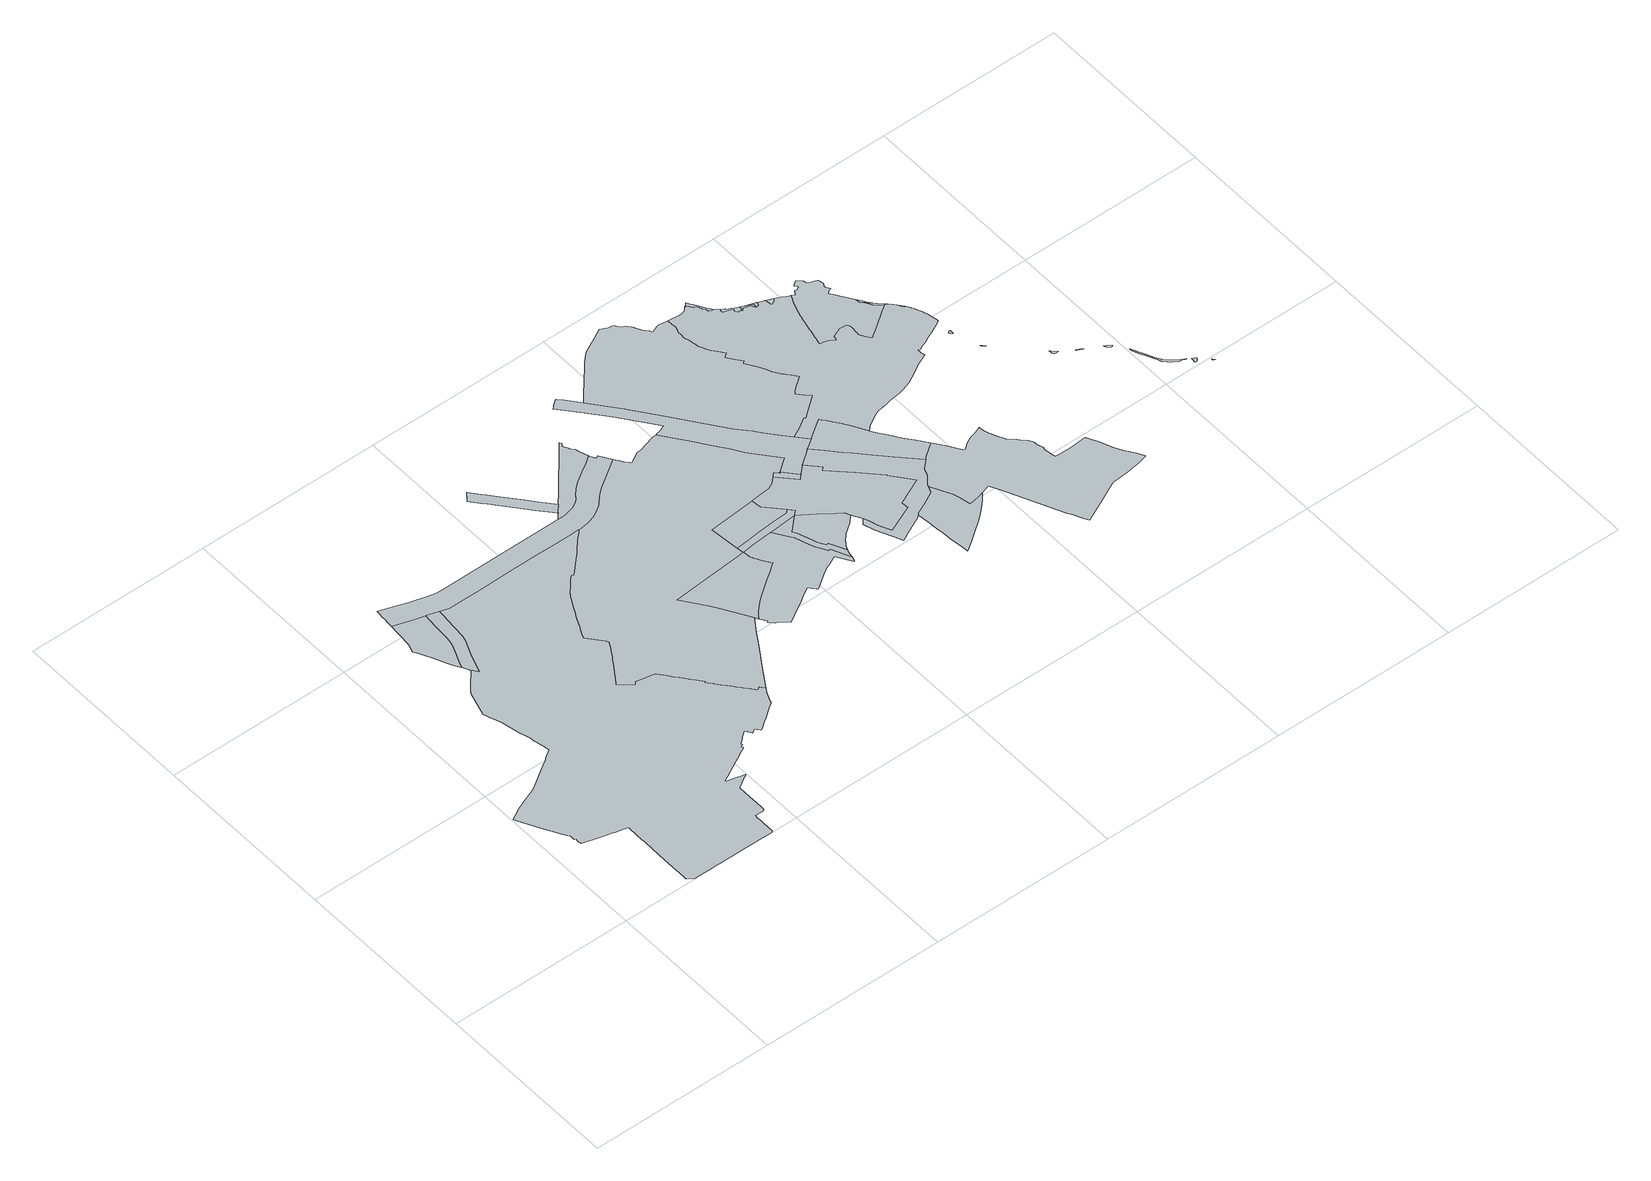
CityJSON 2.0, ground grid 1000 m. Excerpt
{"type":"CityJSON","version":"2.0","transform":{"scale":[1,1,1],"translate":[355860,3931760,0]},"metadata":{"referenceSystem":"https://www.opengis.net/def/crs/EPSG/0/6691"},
"CityObjects":{
"object1":{"type":"GenericCityObject","attributes":{"function":"1","validFromType":"3","custodian":"神奈川県","notificationNumber":"神奈川県告示第446号","prefecture":"14","city":"14150","floorAreaRate":1},"geometry":[{"type":"MultiSurface","lod":"1","boundaries":[[[0,1,2,3,4,5,6,7,8,9,10,11,12,13,14,15,16,17,18,19,20,21]]]}]},
"object2":{"type":"GenericCityObject","attributes":{"function":"1","validFromType":"3","custodian":"神奈川県","notificationNumber":"神奈川県告示第446号","prefecture":"14","city":"14150","floorAreaRate":1},"geometry":[{"type":"MultiSurface","lod":"1","boundaries":[[[22,23,24,25,26,27,28,29,30,31,32,33,34,35,36,37,38,39,40,41,42,43,44,45,46,47,48,49,50,51,52,53,54,55,56,57,58,59,60,61,62,63,64,65,66,67,68,69,70,71,72,73,74,75,76,77,78,79,80,81,82,83,84,85,86,87,88,89,90,91,92,93,94,95,96,97,98,99,100,101,102,103,104,105,106,107,108,109,110,111,112,113,114,115,116,117,118,119,120,121,122,123,124,125,126,127,128,129,130,131,132,133,134,135,136,137,138,139,140,141,142,143,144,145,146,147,148,149,150,151,152,153,154,155,156,157,158,159,160,161,162,163,164,165,166,167,168,169,170,171,172,173,174,175,176,177,178,179,180,181,182,183,184,185,186,187,188,189,190,191,192,193,194,195,196,197,198,199,200,201,202,203,204,205,206,207,208,209,210,211,212,213,214,215,216,217,218,219,220,221,222,223,224,225,226,227,228,229,230,231,232,233,234,235,236,237,238,239,240,241,242,243,244,245,246,247,248,249,250,251,252,253,254,255,256,257,258,259,260,261,262,263,264,265,266,267,268,269,270,271,272,273,274,275,276,277,278,279,280,281,282,283,284,285,286,287,288,289,290,291,292,293,294,295,296,297,298,299,300,301,302,303,304,305,306,307,308,309,310,311,312,313,314,315,316,317,318,319,320,321,322,323]]]}]},
"object3":{"type":"GenericCityObject","attributes":{"function":"3","validFromType":"3","custodian":"神奈川県","notificationNumber":"神奈川県告示第446号","prefecture":"14","city":"14150","floorAreaRate":1.5},"geometry":[{"type":"MultiSurface","lod":"1","boundaries":[[[324,21,20,19,18,17,16,15,14,13,12,325,146,145,144,143,142,141,140,139,138,137,136,135,134,133,132,131,130]]]}]},
"object4":{"type":"GenericCityObject","attributes":{"function":"5","validFromType":"3","custodian":"神奈川県","notificationNumber":"神奈川県告示第11号","prefecture":"14","city":"14150","floorAreaRate":2},"geometry":[{"type":"MultiSurface","lod":"1","boundaries":[[[326,327,328,329,330,331,332,333,334,335,336,337,338,339,340,341,342,343,344,345,346,347,348,349,350,351,352,353,354,355,1,0,21,324,130,129,128,127,126,125,124,123,122,121,356,357,358,359,360,361,362,363,364,365,366,367,368,369,370,371,372,373,374,375,376]]]}]},
"object5":{"type":"GenericCityObject","attributes":{"function":"2","validFromType":"3","custodian":"神奈川県","notificationNumber":"神奈川県告示第446号","prefecture":"14","city":"14150","floorAreaRate":1},"geometry":[{"type":"MultiSurface","lod":"1","boundaries":[[[377,378,379,380,381,382,383,384,385,386,387,388,389,390,391,392,393]]]}]},
"object6":{"type":"GenericCityObject","attributes":{"function":"5","validFromType":"3","custodian":"神奈川県","notificationNumber":"神奈川県告示第11号","prefecture":"14","city":"14150","floorAreaRate":2},"geometry":[{"type":"MultiSurface","lod":"1","boundaries":[[[394,395,396,397,398,399,400,401,402,403,404,405,406,407,408,409,410,411,412,413,414,415,416,417,418,419,420]]]}]},
"object7":{"type":"GenericCityObject","attributes":{"function":"3","validFromType":"3","custodian":"神奈川県","notificationNumber":"神奈川県告示第446号","prefecture":"14","city":"14150","floorAreaRate":2},"geometry":[{"type":"MultiSurface","lod":"1","boundaries":[[[421,422,423,424,425,426,427,428,429,430,431,432,433,434,435,436,437,438,439,440,441,442,443,444,445,446,447,448,449,450,451,452,453,454,455,456,371,370,369,368,367,366,365,364,363,362,361,360,359,358,357,356,121,120,119,118,117,116,115,114,113,112,111,110,109,108,107,106,105,104,103,102,101,100,99,98,97,96,95,94,93,92,91,90,89,88,87,86,85,84,83,82,81,80,79,78,77,76,75,74,73,72,71,70,69,68,67,66,65,64,63,62,61,60,59,58,57,56,55,54,53,52,51,50,49,48,47,46,45,44,43,42,41,40,39,38,37,36,35,34,33,32,31,30,29,28,27,26,25,24,23,22,323,457,458,459,460,461,420,419,418,417,416,415,414,413,412,462,463,464,465]]]}]},
"object8":{"type":"GenericCityObject","attributes":{"function":"3","validFromType":"3","custodian":"神奈川県","notificationNumber":"神奈川県告示第446号","prefecture":"14","city":"14150","floorAreaRate":1.5},"geometry":[{"type":"MultiSurface","lod":"1","boundaries":[[[339,338,337,336,335,334,333,332,331,330,329,328,327,326,376,466,467,468,469,470,471,472,473,474,475,476,477,478,479,378,377,393,340]]]}]},
"object9":{"type":"GenericCityObject","attributes":{"function":"9","validFromType":"3","custodian":"神奈川県","notificationNumber":"神奈川県告示第11号","prefecture":"14","city":"14150","floorAreaRate":2},"geometry":[{"type":"MultiSurface","lod":"1","boundaries":[[[480,481,482,483,484,485,486,487,488,489,490,491,492,493,494,495,496,497,411,410,409,408,407,406,405,404,403,402,401,400,399,398,397,396,395,394,498,499,500,501,502,503,504,505,506,507,508,509,510,511,512,513,514,515,516,517,518,519,520,521,522,523,524,525,526,527,528,529]]]}]},
"object10":{"type":"GenericCityObject","attributes":{"function":"9","validFromType":"3","custodian":"神奈川県","notificationNumber":"神奈川県告示第11号","prefecture":"14","city":"14150","floorAreaRate":3},"geometry":[{"type":"MultiSurface","lod":"1","boundaries":[[[530,531,532,533,534,535,462,412,411,497,496,495,536]]]}]},
"object11":{"type":"GenericCityObject","attributes":{"function":"5","validFromType":"3","custodian":"神奈川県","notificationNumber":"神奈川県告示第11号","prefecture":"14","city":"14150","floorAreaRate":2},"geometry":[{"type":"MultiSurface","lod":"1","boundaries":[[[535,534,533,532,531,537,465,464,463,462]]]}]},
"object12":{"type":"GenericCityObject","attributes":{"function":"9","validFromType":"3","custodian":"相模原市","notificationNumber":"相模原市告示第150号","prefecture":"14","city":"14150","floorAreaRate":3},"geometry":[{"type":"MultiSurface","lod":"1","boundaries":[[[494,493,492,491,490,489,488,487,486,485,484,483,482,481,480,529,538,539,540,541,542,543,544,545,546,547,548,536,495]]]}]},
"object13":{"type":"GenericCityObject","attributes":{"function":"10","validFromType":"3","custodian":"相模原市","notificationNumber":"相模原市告示第150号","prefecture":"14","city":"14150","floorAreaRate":5},"geometry":[{"type":"MultiSurface","lod":"1","boundaries":[[[548,547,546,545,544,543,542,541,549,550,551,552,553,554,555,556,557,558,559,560,561,562,563,564,565,566,567,568,569,570,571,572,573,574,575,536]]]}]},
"object14":{"type":"GenericCityObject","attributes":{"function":"7","validFromType":"3","custodian":"神奈川県","notificationNumber":"神奈川県告示第11号","prefecture":"14","city":"14150","floorAreaRate":2},"geometry":[{"type":"MultiSurface","lod":"1","boundaries":[[[576,577,578,579,580,581,582,583,584,585,586,587,437,436,435,434,433,432,431,430,429,428,427,588,589,590,591,592,593,594,595,596,597,598,599,600,601,602,603,604,605,606,607,608,609,610,611,612]]]}]},
"object15":{"type":"GenericCityObject","attributes":{"function":"9","validFromType":"3","custodian":"神奈川県","notificationNumber":"神奈川県告示第11号","prefecture":"14","city":"14150","floorAreaRate":2},"geometry":[{"type":"MultiSurface","lod":"1","boundaries":[[[589,588,427,426,425,613,590]]]}]},
"object16":{"type":"GenericCityObject","attributes":{"function":"10","validFromType":"3","custodian":"神奈川県","notificationNumber":"神奈川県告示第985号","prefecture":"14","city":"14150","floorAreaRate":5},"geometry":[{"type":"MultiSurface","lod":"1","boundaries":[[[614,615,616,617,618,619,620,621,622,623,624,625,626,627,628,591,590,613,425,424,423,422,421,465,537,531,530,536,575,574,573,572]]]}]},
"object17":{"type":"GenericCityObject","attributes":{"function":"1","validFromType":"3","custodian":"神奈川県","notificationNumber":"神奈川県告示第446号","prefecture":"14","city":"14150","floorAreaRate":0.8},"geometry":[{"type":"MultiSurface","lod":"1","boundaries":[[[629,630,631,632,633,634,635,636,637,638,639,640,641,642,643,644,645,646,647,648,649,650,651,652,653,654,655,656,657,658,659,660,661,662,663,664,665,666,667,668,669,670,671,672,673,674,675,676,677,678,679,680,681,682,683,684,685,686,687,688,689,690,691,692,693,694,695,696,697,698,699,700,701,702,703,704,705,706,707,708,709,710,711,712,713,714,715,716,717,718,719,720,721,722,723,724,725,726,727,728,729,730,731,609,608,607,606,605,604,603,602,601,600,599,598,597,596]]]}]},
"object18":{"type":"GenericCityObject","attributes":{"function":"9","validFromType":"3","custodian":"神奈川県","notificationNumber":"神奈川県告示第11号","prefecture":"14","city":"14150","floorAreaRate":3},"geometry":[{"type":"MultiSurface","lod":"1","boundaries":[[[732,733,734,735,736,737,738,739,740,741,742,743,744,745,746,747,748,749,750,751,752,753,754,755,756,757,758,759,760,594,593,592,591,628,627,626,625,624,623,622,621,620,619,618,617,616,615,614]]]}]},
"object19":{"type":"GenericCityObject","attributes":{"function":"1","validFromType":"3","custodian":"神奈川県","notificationNumber":"神奈川県告示第446号","prefecture":"14","city":"14150","floorAreaRate":1},"geometry":[{"type":"MultiSurface","lod":"1","boundaries":[[[761,762,763,764,765,766,748,747,746,745,744,743,742,767,768,769,770,771,772,773,774,775,776,777,778,779]]]}]},
"object20":{"type":"GenericCityObject","attributes":{"function":"6","validFromType":"3","custodian":"神奈川県","notificationNumber":"神奈川県告示第11号","prefecture":"14","city":"14150","floorAreaRate":2},"geometry":[{"type":"MultiSurface","lod":"1","boundaries":[[[780,781,782,783,784,785,786,787,788,789,790,791,792,793,794,795,595,594,760,759,758,757,756,755,754,796,797]]]}]},
"object21":{"type":"GenericCityObject","attributes":{"function":"5","validFromType":"3","custodian":"神奈川県","notificationNumber":"神奈川県告示第767号","prefecture":"14","city":"14150","floorAreaRate":2},"geometry":[{"type":"MultiSurface","lod":"1","boundaries":[[[798,799,800,801,802,803,804,805,806,807,808,809,810,811,812,813,814,815,816]]]}]},
"object22":{"type":"GenericCityObject","attributes":{"function":"11","validFromType":"3","custodian":"神奈川県","notificationNumber":"神奈川県告示第11号","prefecture":"14","city":"14150","floorAreaRate":2},"geometry":[{"type":"MultiSurface","lod":"1","boundaries":[[[817,818,819,820,821,822,823,824,825,826,827,828,829,830,831,832,833,834,835,836,837,838,839,840,841,842,843,844,845,846,847,848,849,850,851,852,853,854,855,856,857,858,859,860,861,862,863,864,865,866,867,868,869,870,871,872,797,796,754,753,752,751,750,749,748,766,765,764,763,762,761,779,873,874,875,876,877,878,879,880,881,882,883,884,885,886,887,888,889]]]}]},
"object23":{"type":"GenericCityObject","attributes":{"function":"5","validFromType":"3","custodian":"神奈川県","notificationNumber":"神奈川県告示第767号","prefecture":"14","city":"14150","floorAreaRate":2},"geometry":[{"type":"MultiSurface","lod":"1","boundaries":[[[890,891,892,893,894,895,896,897,898,899,900,901,902,903,904,905,906,907,908,909,910,911,912,913,914,915,916]]]}]},
"object24":{"type":"GenericCityObject","attributes":{"function":"5","validFromType":"3","custodian":"神奈川県","notificationNumber":"神奈川県告示第11号","prefecture":"14","city":"14150","floorAreaRate":2},"geometry":[{"type":"MultiSurface","lod":"1","boundaries":[[[917,918,919,920,921,916,915,914,922,923,924,925,926,927,928,929,930,931]]]}]},
"object25":{"type":"GenericCityObject","attributes":{"function":"5","validFromType":"3","custodian":"神奈川県","notificationNumber":"神奈川県告示第11号","prefecture":"14","city":"14150","floorAreaRate":2},"geometry":[{"type":"MultiSurface","lod":"1","boundaries":[[[913,912,911,910,909,908,907,906,905,904,903,902,901,932,933,934,816,815,814,813,812,811,810,809,808,807,806,805,804,803,935,936,937,938,939,940,941,942,943,944,945,946,947,948,949,950,683,682,681,680,679,678,677,676,675,674,673,672,671,670,669,668,667,666,665,664,663,662,661,660,659,658,657,656,655,654,653,652,651,650,649,648,647,646,645,644,643,642,641,640,639,638,637,636,635,634,633,632,631,630,629,596,595,795,794,793,792,791,790,789,788,787,951,952,953,954,955,956,957,958,959,960,961,962,963,964,965,966,967,968,969,970,971,972,973,974,975,976,977,978,979,980,981,982,983,984,985,986,987,988,989,990,991,992,993,994,995,996,997,998,999,1000,1001,1002,1003,1004,1005,1006,1007,1008,1009,1010,1011,1012,1013,1014,1015,1016,1017,1018,1019,1020,1021,1022,1023,1024,1025,1026,1027,1028,1029,1030,1031,1032,1033,1034,1035,1036,1037,1038,1039,1040,1041,1042,1043,1044,1045,1046,1047,1048,1049,1050,1051,1052,1053,1054,1055,1056,1057,1058,1059,1060,1061,1062,1063,1064,1065,1066,1067,1068,1069,1070,1071,1072,1073,1074,1075,1076,1077,1078,1079,1080,1081,1082,1083,1084,1085,1086,1087,1088,1089,1090,1091,1092,1093,1094,1095,1096,1097,1098,1099,1100,1101,1102,1103,1104,1105,1106,1107,1108,1109,1110,1111,1112,1113,1114,1115,1116,1117,1118,1119,1120,1121,931,930,929,928,927,926,925,924,923,922]]]}]},
"object26":{"type":"GenericCityObject","attributes":{"function":"5","validFromType":"3","custodian":"神奈川県","notificationNumber":"神奈川県告示第767号","prefecture":"14","city":"14150","floorAreaRate":2},"geometry":[{"type":"MultiSurface","lod":"1","boundaries":[[[1122,920,919,918,917,931,1121,1120,1119]]]}]},
"object27":{"type":"GenericCityObject","attributes":{"function":"5","validFromType":"3","custodian":"神奈川県","notificationNumber":"神奈川県告示第767号","prefecture":"14","city":"14150","floorAreaRate":2},"geometry":[{"type":"MultiSurface","lod":"1","boundaries":[[[1123,1124,1125,1117,1116,1115,1114,1113]]]}]},
"object28":{"type":"GenericCityObject","attributes":{"function":"10","validFromType":"3","custodian":"神奈川県","notificationNumber":"神奈川県告示第1107号","prefecture":"14","city":"14150","floorAreaRate":4},"geometry":[{"type":"MultiSurface","lod":"1","boundaries":[[[1126,1127,1128,1129,1130,1131,1132,1133,1134,1135,1136,1137,1138,1139,1140,1141,1142,1143,1144,1145,1146,1147,1148,1149,1150,1151,1152,1153,1154,1155,1156,1157,1158,1159,1160,1161,1162,1163,1164,1165,1166,1167,1168,1169,1170,1171,1106,1105,1104,1103,1102,1101,1100,1099,1098,1097,1096,1095,1094,1093,1092,1091,1090,1089,1088,1087,1086,1085,1084,1083,1082,1081,1080,1079,1078,1077,1076,1075,1074,1073,1072,1071,1070,1069,1068,1067,1066,1065,1064,1063,1062,1061,1060,1059,1058,1057,1056,1055,1054,1053,1052,1051,1050,1049,1048,1047,1046,1045,1044,1043,1042,1041,1040,1039,1038,1037,1036,1035,1034,1033,1032,1031,1030,1029,1028,1027,1026,1025,1024,1023,1022,1021,1020,1172,1173,1174,1175,1176]]]}]},
"object29":{"type":"GenericCityObject","attributes":{"function":"10","validFromType":"3","custodian":"神奈川県","notificationNumber":"神奈川県告示第11号","prefecture":"14","city":"14150","floorAreaRate":4},"geometry":[{"type":"MultiSurface","lod":"1","boundaries":[[[1177,1178,1129,1128,1127,1126,1179,1180]]]}]},
"object30":{"type":"GenericCityObject","attributes":{"function":"10","validFromType":"3","custodian":"神奈川県","notificationNumber":"神奈川県告示第1107号","prefecture":"14","city":"14150","floorAreaRate":4},"geometry":[{"type":"MultiSurface","lod":"1","boundaries":[[[1181,1180,1179,1176,1175]]]}]},
"object31":{"type":"GenericCityObject","attributes":{"function":"10","validFromType":"3","custodian":"神奈川県","notificationNumber":"神奈川県告示第11号","prefecture":"14","city":"14150","floorAreaRate":4},"geometry":[{"type":"MultiSurface","lod":"1","boundaries":[[[1182,1183,1184,1185,1186,1187,1188,1189,1190,1191,1192,1180,1181,1174,1173,1172,1020]]]}]},
"object32":{"type":"GenericCityObject","attributes":{"function":"5","validFromType":"3","custodian":"神奈川県","notificationNumber":"神奈川県告示第767号","prefecture":"14","city":"14150","floorAreaRate":2},"geometry":[{"type":"MultiSurface","lod":"1","boundaries":[[[1193,1194,1195,1182,1020,1019,1018]]]}]},
"object33":{"type":"GenericCityObject","attributes":{"function":"3","validFromType":"3","custodian":"神奈川県","notificationNumber":"神奈川県告示第11号","prefecture":"14","city":"14150","floorAreaRate":2},"geometry":[{"type":"MultiSurface","lod":"1","boundaries":[[[1196,1197,1198,1199,1200,1201]]]}]},
"object34":{"type":"GenericCityObject","attributes":{"function":"3","validFromType":"3","custodian":"神奈川県","notificationNumber":"神奈川県告示第11号","prefecture":"14","city":"14150","floorAreaRate":2},"geometry":[{"type":"MultiSurface","lod":"1","boundaries":[[[1202,1203,1204,1205,1206,1207]]]}]},
"object35":{"type":"GenericCityObject","attributes":{"function":"5","validFromType":"3","custodian":"神奈川県","notificationNumber":"神奈川県告示第767号","prefecture":"14","city":"14150","floorAreaRate":2},"geometry":[{"type":"MultiSurface","lod":"1","boundaries":[[[1208,1209,1210,1211,1212,1213,1014,1013,1012,1011]]]}]},
"object36":{"type":"GenericCityObject","attributes":{"function":"3","validFromType":"3","custodian":"神奈川県","notificationNumber":"神奈川県告示第11号","prefecture":"14","city":"14150","floorAreaRate":2},"geometry":[{"type":"MultiSurface","lod":"1","boundaries":[[[1214,1215,1216,1217,1218,1219,1220,1221,1222,1223,1224]]]}]},
"object37":{"type":"GenericCityObject","attributes":{"function":"3","validFromType":"3","custodian":"神奈川県","notificationNumber":"神奈川県告示第11号","prefecture":"14","city":"14150","floorAreaRate":2},"geometry":[{"type":"MultiSurface","lod":"1","boundaries":[[[1225,1226,1227,1228,1229,1230,1231]]]}]},
"object38":{"type":"GenericCityObject","attributes":{"function":"3","validFromType":"3","custodian":"神奈川県","notificationNumber":"神奈川県告示第985号","prefecture":"14","city":"14150","floorAreaRate":2},"geometry":[{"type":"MultiSurface","lod":"1","boundaries":[[[1232,1233,1234,1235,1236,1237,1238,1239,1240,1241]]]}]},
"object39":{"type":"GenericCityObject","attributes":{"function":"3","validFromType":"3","custodian":"神奈川県","notificationNumber":"神奈川県告示第985号","prefecture":"14","city":"14150","floorAreaRate":2},"geometry":[{"type":"MultiSurface","lod":"1","boundaries":[[[1242,1243,1244,1245,1246,1247,1248,1249,1250,1251,1252,1253,1254,1255,1256,1257,1258,1259,1260,1261,1262,1263,1264,1265,1266,1267,1268,1269,1270,1271,1272,1273,1274,1275]]]}]},
"object40":{"type":"GenericCityObject","attributes":{"function":"3","validFromType":"3","custodian":"神奈川県","notificationNumber":"神奈川県告示第985号","prefecture":"14","city":"14150","floorAreaRate":2},"geometry":[{"type":"MultiSurface","lod":"1","boundaries":[[[1276,1277,1278,1279,1280,1281,1282,1283]]]}]},
"object41":{"type":"GenericCityObject","attributes":{"function":"3","validFromType":"3","custodian":"神奈川県","notificationNumber":"神奈川県告示第985号","prefecture":"14","city":"14150","floorAreaRate":2},"geometry":[{"type":"MultiSurface","lod":"1","boundaries":[[[1284,1285,1286,1287,1288,1289]]]}]}
},
"vertices":[
[458,2048,0],[349,2083,0],[344,2037,0],[342,2001,0],[337,1962,0],[335,1941,0],[320,1899,0],[335,1875,0],[353,1842,0],[367,1813,0],[394,1751,0],[412,1717,0],[430,1685,0],[444,1722,0],[467,1775,0],[484,1816,0],[492,1847,0],[494,1868,0],[497,1905,0],[501,1949,0],[506,2004,0],[509,2034,0],
[1397,723,0],[1390,733,0],[1373,720,0],[1371,723,0],[1362,733,0],[1360,736,0],[1353,745,0],[1347,753,0],[1337,765,0],[1324,781,0],[1322,784,0],[1308,800,0],[1301,808,0],[1291,820,0],[1280,834,0],[1272,843,0],[1254,865,0],[1245,876,0],[1240,883,0],[1225,900,0],[1217,910,0],[1223,915,0],[1196,948,0],[1186,958,0],[1172,975,0],[1157,995,0],[1147,1008,0],[1130,1029,0],[1124,1038,0],[1110,1055,0],[1079,1093,0],[1058,1098,0],[1032,1104,0],[1028,1104,0],[1003,1110,0],[995,1112,0],[981,1114,0],[967,1097,0],[965,1099,0],[934,1127,0],[900,1158,0],[905,1165,0],[908,1169,0],[916,1182,0],[922,1191,0],[929,1201,0],[942,1219,0],[959,1244,0],[979,1276,0],[986,1287,0],[989,1290,0],[998,1302,0],[1004,1313,0],[1010,1324,0],[1028,1354,0],[1044,1382,0],[1034,1395,0],[1012,1422,0],[972,1472,0],[970,1475,0],[977,1490,0],[979,1494,0],[983,1503,0],[998,1532,0],[1000,1536,0],[1004,1545,0],[1008,1554,0],[1009,1557,0],[1015,1569,0],[1021,1582,0],[1024,1588,0],[1030,1599,0],[1039,1614,0],[1041,1618,0],[1052,1639,0],[1060,1656,0],[1061,1657,0],[1074,1682,0],[1079,1692,0],[1087,1706,0],[1096,1719,0],[1100,1726,0],[1106,1733,0],[1118,1746,0],[1139,1769,0],[1150,1782,0],[1154,1787,0],[1168,1801,0],[1175,1807,0],[1185,1802,0],[1200,1816,0],[1252,1868,0],[1266,1882,0],[1282,1897,0],[1284,1900,0],[1292,1909,0],[1337,1960,0],[1370,1990,0],[1380,2001,0],[1381,2003,0],[1377,2003,0],[1324,2002,0],[1251,2001,0],[1152,2001,0],[997,2001,0],[798,1999,0],[718,1999,0],[621,1999,0],[574,2014,0],[572,1980,0],[569,1951,0],[564,1896,0],[558,1836,0],[556,1820,0],[551,1802,0],[541,1778,0],[527,1747,0],[517,1725,0],[507,1697,0],[497,1670,0],[488,1647,0],[483,1630,0],[477,1608,0],[456,1637,0],[451,1644,0],[449,1641,0],[390,1570,0],[369,1545,0],[359,1531,0],[349,1497,0],[318,1397,0],[321,1391,0],[331,1365,0],[343,1333,0],[353,1302,0],[360,1273,0],[369,1223,0],[371,1216,0],[372,1210,0],[375,1200,0],[384,1172,0],[387,1159,0],[389,1153,0],[392,1134,0],[406,1059,0],[409,1037,0],[363,1007,0],[360,1005,0],[356,1000,0],[322,979,0],[248,930,0],[202,900,0],[193,896,0],[162,882,0],[141,873,0],[86,850,0],[69,843,0],[49,832,0],[15,814,0],[9,811,0],[9,810,0],[18,792,0],[43,742,0],[69,693,0],[97,639,0],[118,602,0],[128,586,0],[130,586,0],[131,584,0],[132,582,0],[134,579,0],[135,579,0],[135,578,0],[137,576,0],[139,574,0],[142,572,0],[142,567,0],[142,555,0],[142,546,0],[142,539,0],[150,536,0],[149,530,0],[148,523,0],[148,515,0],[148,508,0],[149,499,0],[172,493,0],[216,481,0],[253,471,0],[268,467,0],[300,459,0],[313,455,0],[329,451,0],[358,444,0],[372,440,0],[379,438,0],[378,416,0],[378,397,0],[378,380,0],[378,345,0],[378,317,0],[377,268,0],[377,220,0],[377,184,0],[376,151,0],[376,121,0],[376,99,0],[376,41,0],[376,28,0],[408,6,0],[418,6,0],[433,6,0],[442,6,0],[459,5,0],[485,5,0],[510,5,0],[541,5,0],[556,4,0],[576,4,0],[632,4,0],[655,4,0],[680,4,0],[709,3,0],[733,3,0],[758,3,0],[770,3,0],[786,3,0],[807,3,0],[839,2,0],[858,2,0],[864,9,0],[864,19,0],[865,37,0],[865,71,0],[865,95,0],[865,110,0],[866,130,0],[903,129,0],[909,129,0],[914,130,0],[918,132,0],[920,136,0],[921,166,0],[921,183,0],[921,219,0],[920,234,0],[922,308,0],[925,310,0],[973,339,0],[984,346,0],[986,347,0],[995,354,0],[964,362,0],[959,363,0],[897,378,0],[899,384,0],[903,386,0],[910,390,0],[921,396,0],[930,400,0],[949,411,0],[957,415,0],[972,423,0],[980,428,0],[996,436,0],[1013,445,0],[1037,458,0],[1053,467,0],[1072,477,0],[1090,487,0],[1093,489,0],[1089,495,0],[1087,497,0],[1092,501,0],[1095,503,0],[1101,507,0],[1103,508,0],[1099,514,0],[1107,521,0],[1128,538,0],[1132,542,0],[1163,566,0],[1171,555,0],[1174,550,0],[1178,545,0],[1186,532,0],[1206,546,0],[1226,521,0],[1235,527,0],[1253,540,0],[1270,553,0],[1285,562,0],[1295,570,0],[1300,573,0],[1321,589,0],[1335,600,0],[1338,602,0],[1357,615,0],[1366,621,0],[1378,653,0],[1392,682,0],[1407,708,0],
[511,2034,0],[447,1653,0],
[1671,2298,0],[1624,2269,0],[1565,2230,0],[1535,2206,0],[1509,2178,0],[1494,2157,0],[1480,2142,0],[1465,2134,0],[1451,2126,0],[1433,2121,0],[1417,2116,0],[1400,2112,0],[1387,2111,0],[1373,2111,0],[1350,2111,0],[1230,2110,0],[1052,2110,0],[809,2109,0],[718,2108,0],[640,2109,0],[586,2124,0],[520,2142,0],[489,2151,0],[412,2177,0],[358,2195,0],[356,2175,0],[354,2158,0],[353,2147,0],[353,2134,0],[351,2108,0],[1404,2003,0],[1420,2005,0],[1440,2009,0],[1460,2014,0],[1479,2021,0],[1495,2028,0],[1509,2036,0],[1523,2044,0],[1535,2052,0],[1551,2066,0],[1559,2074,0],[1582,2100,0],[1597,2114,0],[1624,2137,0],[1685,2177,0],[1778,2240,0],[1739,2300,0],[1728,2291,0],[1714,2312,0],[1709,2323,0],[1708,2325,0],
[1381,2149,0],[1411,2182,0],[1375,2225,0],[1360,2242,0],[1310,2301,0],[1262,2359,0],[1260,2361,0],[1197,2436,0],[1191,2443,0],[1141,2504,0],[1107,2460,0],[1149,2409,0],[1157,2401,0],[1265,2272,0],[1308,2221,0],[1374,2143,0],[1375,2141,0],
[1657,1059,0],[1671,1079,0],[1683,1094,0],[1701,1114,0],[1717,1129,0],[1741,1149,0],[1779,1178,0],[1817,1205,0],[1841,1223,0],[1885,1254,0],[1906,1270,0],[1925,1284,0],[1896,1331,0],[1885,1349,0],[1878,1361,0],[1873,1371,0],[1871,1380,0],[1866,1419,0],[1864,1419,0],[1823,1414,0],[1637,1399,0],[1448,1383,0],[1462,1362,0],[1535,1262,0],[1562,1220,0],[1565,1212,0],[1645,1078,0],
[2175,1648,0],[2208,1652,0],[2231,1663,0],[2249,1678,0],[2267,1694,0],[2287,1715,0],[2305,1694,0],[2318,1705,0],[2380,1752,0],[2346,1792,0],[2265,1894,0],[2230,1952,0],[2177,2024,0],[2118,2106,0],[2094,2139,0],[2049,2201,0],[2027,2233,0],[2019,2231,0],[2012,2230,0],[1939,2210,0],[1929,2207,0],[1915,2203,0],[1912,2203,0],[1909,2202,0],[1905,2202,0],[1897,2201,0],[1894,2201,0],[1890,2200,0],[1867,2189,0],[1851,2179,0],[1845,2175,0],[1832,2166,0],[1824,2177,0],[1813,2187,0],[1807,2198,0],[1798,2211,0],[1417,724,0],[1472,811,0],[1516,879,0],[1559,946,0],[1592,997,0],[1860,1457,0],[1845,1619,0],[2082,1640,0],[2098,1641,0],
[1691,2375,0],[1687,2396,0],[1673,2413,0],[1667,2424,0],[1657,2442,0],[1654,2446,0],[1654,2451,0],[1662,2461,0],[1664,2463,0],[1658,2473,0],[1578,2379,0],[1522,2313,0],[1467,2247,0],[1457,2236,0],
[2211,1118,0],[2181,1180,0],[2179,1184,0],[2170,1180,0],[2160,1198,0],[2146,1222,0],[2146,1223,0],[2145,1223,0],[2134,1244,0],[2133,1246,0],[2132,1248,0],[2131,1250,0],[2125,1270,0],[2100,1346,0],[2090,1359,0],[2040,1435,0],[1920,1425,0],[1896,1422,0],[1669,1039,0],[1674,1032,0],[1676,1029,0],[1681,1024,0],[1676,1017,0],[1675,1015,0],[1690,1000,0],[1697,991,0],[1704,988,0],[1757,950,0],[1793,971,0],[1818,986,0],[1863,1012,0],[1896,1035,0],[1950,1068,0],[1965,1048,0],[1977,1034,0],[1981,1028,0],[2008,1047,0],[2058,1082,0],[2082,1098,0],[2094,1104,0],[2105,1109,0],[2111,1111,0],[2124,1116,0],[2136,1122,0],[2160,1134,0],[2165,1137,0],[2191,1096,0],[2217,1057,0],[2220,1060,0],[2226,1084,0],
[2213,1471,0],[2188,1497,0],[2173,1483,0],[2086,1478,0],[1999,1470,0],[1939,1464,0],[2190,1449,0],
[2103,1588,0],
[2230,1105,0],[2232,1113,0],[2233,1119,0],[2238,1131,0],[2197,1217,0],[2186,1213,0],[2172,1237,0],[2160,1259,0],[2153,1280,0],[2127,1359,0],[2115,1377,0],
[2239,1134,0],[2240,1136,0],[2242,1141,0],[2247,1151,0],[2247,1153,0],[2248,1154,0],[2253,1162,0],[2255,1164,0],[2258,1169,0],[2270,1185,0],[2276,1192,0],[2283,1199,0],[2290,1206,0],[2297,1213,0],[2303,1217,0],[2305,1219,0],[2309,1222,0],[2313,1225,0],[2323,1232,0],[2352,1254,0],[2356,1258,0],[2377,1279,0],[2385,1287,0],[2387,1290,0],[2373,1315,0],[2342,1340,0],[2276,1390,0],
[1787,2668,0],[1778,2658,0],[1771,2652,0],[1782,2639,0],[1864,2542,0],[1948,2440,0],[2060,2291,0],[2088,2252,0],[2075,2246,0],[2059,2240,0],[2049,2237,0],[2037,2235,0],[2307,1692,0],[2311,1697,0],[2374,1626,0],[2415,1666,0],[2433,1680,0],[2469,1707,0],[2497,1727,0],[2551,1766,0],[2499,1823,0],[2460,1868,0],[2440,1892,0],[2406,1933,0],[2376,1973,0],[2361,1992,0],[2318,2040,0],[2214,2182,0],[2127,2302,0],[2065,2386,0],[2048,2408,0],[2018,2447,0],[1969,2509,0],[1902,2594,0],[1840,2666,0],[1836,2672,0],[1818,2692,0],
[2352,1604,0],
[2417,1236,0],[2431,1199,0],[2439,1171,0],[2448,1146,0],[2471,1097,0],[2472,1096,0],[2617,1160,0],[2611,1198,0],[2757,1265,0],[2689,1349,0],[2669,1373,0],[2672,1376,0],[2569,1480,0],[2464,1584,0],[2480,1599,0],
[2521,1836,0],[2547,1850,0],[2571,1863,0],[2609,1890,0],[2615,1882,0],[2657,1916,0],[2691,1941,0],[2726,1971,0],[2697,1997,0],[2685,2011,0],[2673,2025,0],[2679,2036,0],[2693,2049,0],[2709,2063,0],[2717,2069,0],[2730,2078,0],[2756,2097,0],[2748,2108,0],[2740,2117,0],[2731,2129,0],[2717,2146,0],[2711,2153,0],[2708,2155,0],[2705,2159,0],[2687,2186,0],[2680,2197,0],[2668,2226,0],[2654,2253,0],[2635,2287,0],[2612,2321,0],[2623,2331,0],[2623,2332,0],[2599,2365,0],[2572,2402,0],[2586,2415,0],[2593,2420,0],[2591,2424,0],[2580,2441,0],[2572,2453,0],[2551,2476,0],[2541,2493,0],[2530,2517,0],[2524,2533,0],[2520,2555,0],[2519,2558,0],[2514,2592,0],[2507,2614,0],[2506,2618,0],[2508,2636,0],[2510,2661,0],[2515,2672,0],[2519,2685,0],[2520,2696,0],[2519,2718,0],[2516,2741,0],[2515,2741,0],[2507,2743,0],[2499,2744,0],[2490,2745,0],[2481,2746,0],[2470,2747,0],[2463,2747,0],[2455,2745,0],[2444,2740,0],[2432,2735,0],[2424,2731,0],[2421,2735,0],[2416,2741,0],[2412,2747,0],[2405,2756,0],[2399,2764,0],[2391,2776,0],[2386,2783,0],[2383,2788,0],[2377,2799,0],[2373,2810,0],[2368,2818,0],[2359,2826,0],[2352,2833,0],[2346,2838,0],[2334,2847,0],[2326,2853,0],[2320,2861,0],[2314,2870,0],[2308,2877,0],[2302,2877,0],[2294,2878,0],[2290,2878,0],[2283,2880,0],[2278,2882,0],[2268,2887,0],[2245,2898,0],[2224,2886,0],[2189,2868,0],[2150,2849,0],[2109,2826,0],[2094,2812,0],[2084,2804,0],[2059,2776,0],[2037,2752,0],[1998,2706,0],[1974,2679,0],[1949,2651,0],
[2398,1212,0],[2394,1207,0],[2412,1147,0],[2465,1031,0],[2471,1014,0],[2502,1029,0],[2504,1032,0],[2587,1071,0],[2604,1080,0],[2613,1087,0],[2622,1094,0],[2630,1102,0],[2669,1120,0],[2680,1125,0],[2708,1140,0],[2755,1166,0],[2769,1201,0],[2773,1213,0],[2791,1234,0],[2807,1254,0],[2813,1263,0],[2826,1295,0],[2867,1337,0],[2827,1379,0],[2767,1442,0],[2698,1514,0],[2637,1579,0],[2606,1612,0],[2551,1670,0],
[2912,1007,0],[2880,1000,0],[2847,995,0],[2834,1057,0],[2823,1095,0],[2818,1104,0],[2630,1031,0],[2634,977,0],[2638,934,0],[2643,873,0],[2648,817,0],[2652,779,0],[2700,813,0],[2754,853,0],[2807,890,0],[2842,919,0],[2883,958,0],[2905,981,0],[2932,1013,0],
[2907,1461,0],[2877,1499,0],[2857,1527,0],[2846,1542,0],[2834,1561,0],[2811,1595,0],[2793,1621,0],[2784,1634,0],[2740,1717,0],[2740,1718,0],[2727,1736,0],[2717,1751,0],[2693,1784,0],[2675,1809,0],[2662,1827,0],[2653,1837,0],[2878,1347,0],[2951,1400,0],
[2709,2683,0],[2701,2693,0],[2668,2749,0],[2666,2753,0],[2652,2776,0],[2639,2759,0],[2641,2757,0],[2643,2758,0],[2661,2732,0],[2673,2731,0],[2678,2723,0],[2686,2704,0],[2685,2701,0],[2697,2686,0],[2697,2673,0],[2700,2671,0],[2712,2665,0],[2717,2664,0],[2724,2664,0],
[3425,684,0],[3433,685,0],[3510,693,0],[3511,693,0],[3517,693,0],[3558,699,0],[3592,704,0],[3648,717,0],[3641,733,0],[3623,761,0],[3591,809,0],[3579,831,0],[3565,861,0],[3538,924,0],[3523,954,0],[3510,980,0],[3444,977,0],[3407,975,0],[3332,976,0],[3328,997,0],[3320,1046,0],[3326,1048,0],[3315,1088,0],[3312,1100,0],[3317,1102,0],[3308,1116,0],[3297,1132,0],[3292,1138,0],[3272,1158,0],[3263,1168,0],[3255,1176,0],[3245,1185,0],[3235,1194,0],[3228,1204,0],[3221,1216,0],[3209,1238,0],[3201,1257,0],[3193,1276,0],[3189,1287,0],[3187,1298,0],[3183,1318,0],[3180,1335,0],[3161,1326,0],[3145,1320,0],[3115,1311,0],[3086,1299,0],[3082,1297,0],[3076,1294,0],[3074,1292,0],[3071,1290,0],[3065,1283,0],[3059,1279,0],[3042,1267,0],[3038,1273,0],[3034,1280,0],[2989,1347,0],[2980,1030,0],[2980,1029,0],[3001,988,0],[3021,947,0],[3149,669,0],[3151,666,0],[3153,666,0],[3156,659,0],[3165,643,0],[3170,631,0],[3175,621,0],[3186,600,0],[3191,591,0],[3195,583,0],[3199,574,0],[3331,638,0],[3378,661,0],
[2819,2602,0],[2815,2604,0],[2804,2609,0],[2797,2612,0],[2792,2614,0],[2785,2619,0],[2778,2622,0],[2771,2626,0],[2764,2632,0],[2754,2638,0],[2748,2642,0],[2745,2645,0],[2744,2635,0],[2744,2627,0],[2746,2624,0],[2781,2612,0],[2788,2613,0],[2792,2612,0],[2794,2607,0],[2794,2603,0],[2790,2596,0],[2789,2593,0],[2800,2579,0],[2801,2579,0],[2818,2582,0],[2821,2586,0],[2823,2600,0],
[2881,2558,0],[2882,2572,0],[2880,2575,0],[2837,2595,0],[2829,2598,0],[2815,2582,0],[2816,2579,0],[2817,2577,0],[2821,2576,0],[2826,2582,0],[2832,2587,0],[2841,2584,0],[2869,2574,0],[2875,2558,0],[2882,2552,0],
[2743,2646,0],[2740,2648,0],[2733,2655,0],[2634,2763,0],[2633,2761,0],[2632,2760,0],[2628,2753,0],[2621,2747,0],[2617,2743,0],[2605,2738,0],[2598,2736,0],[2591,2735,0],[2587,2735,0],[2581,2734,0],[2566,2736,0],[2557,2737,0],[2549,2738,0],[2538,2739,0],[2526,2740,0],[2796,1648,0],[2805,1657,0],[2815,1663,0],[2840,1678,0],[2853,1685,0],[2873,1696,0],[2898,1704,0],[2918,1709,0],[2924,1710,0],[2926,1711,0],[2941,1712,0],[2960,1715,0],[2977,1719,0],[3010,1725,0],[3040,1729,0],[3063,1736,0],[3112,1751,0],[3143,1769,0],[3163,1779,0],[3181,1789,0],[3186,1792,0],[3188,1793,0],[3207,1805,0],[3217,1811,0],[3279,1838,0],[3276,1846,0],[3274,1852,0],[3273,1856,0],[3273,1863,0],[3273,1869,0],[3273,1878,0],[3274,1885,0],[3278,1883,0],[3280,1881,0],[3283,1879,0],[3284,1878,0],[3288,1879,0],[3305,1887,0],[3316,1892,0],[3326,1895,0],[3329,1896,0],[3356,1910,0],[3387,1923,0],[3417,1938,0],[3447,1955,0],[3455,1959,0],[3460,1963,0],[3460,1970,0],[3458,1984,0],[3454,2003,0],[3452,2011,0],[3450,2022,0],[3447,2030,0],[3443,2043,0],[3439,2055,0],[3434,2067,0],[3429,2079,0],[3423,2091,0],[3420,2096,0],[3415,2105,0],[3410,2113,0],[3398,2123,0],[3390,2134,0],[3384,2150,0],[3379,2157,0],[3374,2162,0],[3366,2171,0],[3360,2177,0],[3342,2190,0],[3337,2192,0],[3330,2188,0],[3321,2182,0],[3309,2174,0],[3294,2163,0],[3285,2156,0],[3271,2145,0],[3251,2132,0],[3240,2123,0],[3231,2117,0],[3221,2110,0],[3206,2099,0],[3188,2087,0],[3175,2077,0],[3164,2069,0],[3142,2099,0],[3138,2105,0],[3136,2109,0],[3134,2114,0],[3131,2121,0],[3129,2128,0],[3129,2132,0],[3129,2138,0],[3130,2151,0],[3131,2163,0],[3132,2182,0],[3131,2189,0],[3130,2195,0],[3127,2200,0],[3122,2206,0],[3116,2207,0],[3099,2207,0],[3089,2208,0],[3085,2206,0],[3074,2202,0],[3059,2196,0],[3039,2189,0],[3037,2188,0],[3035,2180,0],[3032,2167,0],[3030,2157,0],[3028,2160,0],[3023,2165,0],[3019,2170,0],[3016,2173,0],[3013,2175,0],[3007,2179,0],[3003,2181,0],[2993,2185,0],[2990,2187,0],[2985,2187,0],[2979,2189,0],[2975,2190,0],[2971,2191,0],[2963,2193,0],[2955,2195,0],[2956,2200,0],[2958,2208,0],[2960,2215,0],[2962,2227,0],[2965,2239,0],[2968,2251,0],[2971,2265,0],[2974,2277,0],[2977,2293,0],[2980,2303,0],[2982,2313,0],[2984,2322,0],[2985,2328,0],[2988,2340,0],[2989,2347,0],[2992,2357,0],[2995,2368,0],[2998,2379,0],[2999,2384,0],[3001,2389,0],[3005,2403,0],[3008,2413,0],[3015,2430,0],[3019,2442,0],[3022,2450,0],[3028,2467,0],[3034,2480,0],[3034,2481,0],[3040,2491,0],[3044,2500,0],[3048,2506,0],[3042,2509,0],[3029,2516,0],[3019,2521,0],[3008,2527,0],[3000,2531,0],[2987,2537,0],[2977,2542,0],[2964,2526,0],[2947,2519,0],[2942,2521,0],[2938,2558,0],[2923,2563,0],[2900,2572,0],[2901,2564,0],[2894,2552,0],
[2893,2575,0],
[2967,2546,0],[2959,2549,0],[2952,2552,0],
[3268,2267,0],[3261,2272,0],[3256,2290,0],[3256,2303,0],[3219,2359,0],[3203,2383,0],[3199,2390,0],[3196,2394,0],[3184,2410,0],[3197,2419,0],[3213,2426,0],[3210,2428,0],[3206,2435,0],[3202,2441,0],[3200,2443,0],[3200,2458,0],[3204,2465,0],[3208,2476,0],[3203,2494,0],[3199,2501,0],[3188,2506,0],[3174,2510,0],[3157,2519,0],[3151,2527,0],[3148,2532,0],[3148,2541,0],[3139,2550,0],[3122,2564,0],[3121,2563,0],[3115,2558,0],[3109,2554,0],[3103,2551,0],[3098,2547,0],[3098,2544,0],[3100,2539,0],[3103,2536,0],[3107,2526,0],[3103,2523,0],[3099,2521,0],[3097,2520,0],[3093,2517,0],[3091,2517,0],[3080,2521,0],[3070,2506,0],[3066,2497,0],[3051,2504,0],[3326,2197,0],[3314,2206,0],[3293,2226,0],[3291,2234,0],[3272,2266,0],
[3279,2267,0],[3274,2275,0],[3278,2264,0],[3286,2255,0],
[3287,2250,0],
[3341,2196,0],[3338,2198,0],[3333,2203,0],[3328,2207,0],[3323,2212,0],[3320,2215,0],[3314,2221,0],[3307,2228,0],[3301,2236,0],[3294,2245,0],[3291,2249,0],
[3357,2180,0],[3350,2187,0],[3342,2194,0],
[3463,1882,0],[3452,1878,0],[3448,1874,0],[3448,1873,0],[3452,1868,0],[3463,1859,0],
[3515,1717,0],[3510,1723,0],[3510,1718,0],[3517,1711,0],[3524,1704,0],[3528,1703,0],
[3407,2118,0],[3404,2123,0],[3399,2130,0],[3393,2138,0],[3388,2145,0],[3387,2146,0],
[3751,1475,0],[3744,1480,0],[3738,1485,0],[3730,1493,0],[3726,1497,0],[3728,1492,0],[3729,1481,0],[3733,1474,0],[3738,1470,0],[3744,1469,0],[3756,1470,0],
[3855,1409,0],[3842,1417,0],[3832,1423,0],[3831,1423,0],[3823,1427,0],[3824,1422,0],[3856,1408,0],
[3969,1340,0],[3963,1345,0],[3956,1351,0],[3948,1357,0],[3942,1361,0],[3937,1364,0],[3942,1353,0],[3960,1336,0],[3964,1336,0],[3970,1339,0],
[4166,1068,0],[4152,1077,0],[4140,1083,0],[4132,1089,0],[4122,1096,0],[4111,1105,0],[4103,1113,0],[4093,1122,0],[4089,1126,0],[4083,1136,0],[4077,1146,0],[4074,1150,0],[4071,1156,0],[4067,1164,0],[4062,1176,0],[4041,1221,0],[4034,1236,0],[4025,1255,0],[4016,1274,0],[4016,1271,0],[4018,1257,0],[4022,1245,0],[4029,1228,0],[4041,1204,0],[4065,1152,0],[4071,1144,0],[4078,1123,0],[4095,1102,0],[4113,1088,0],[4138,1072,0],[4144,1072,0],[4154,1069,0],[4167,1064,0],[4175,1063,0],
[4206,1043,0],[4194,1050,0],[4193,1039,0],[4190,1026,0],[4192,1023,0],[4199,1020,0],[4205,1025,0],[4213,1038,0],
[4266,984,0],[4261,992,0],[4260,987,0],[4260,982,0],[4264,979,0],[4270,978,0]
]}
